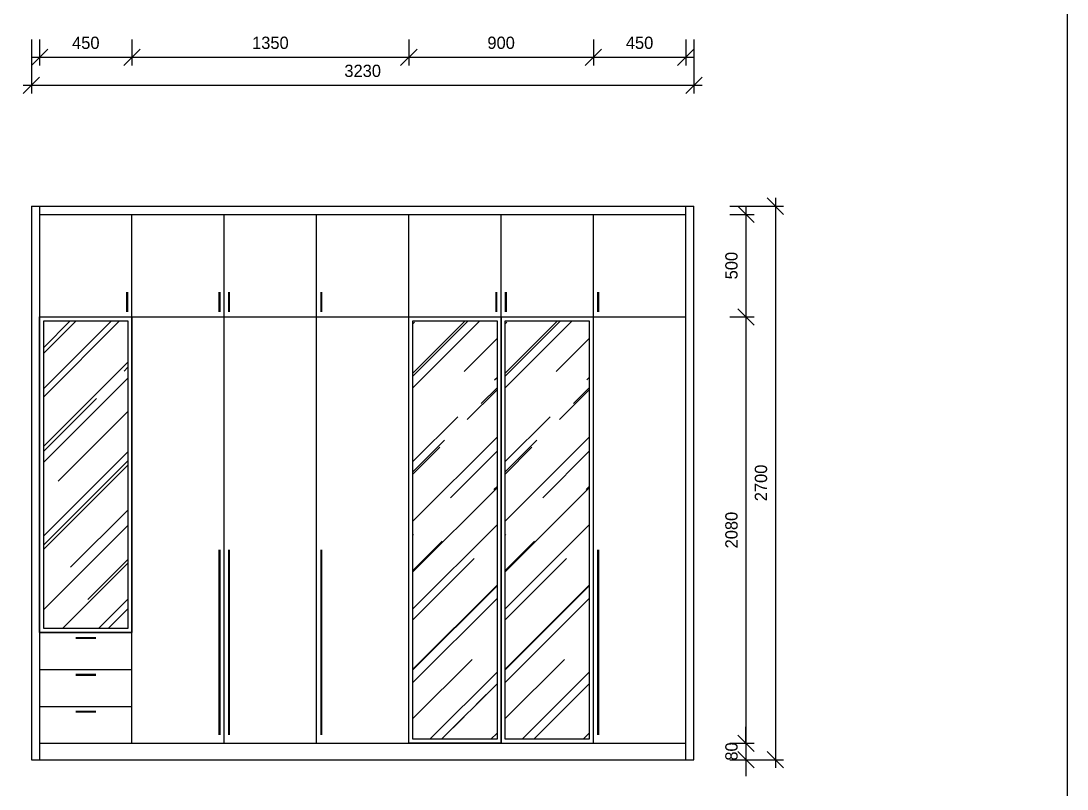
# Model space of a CAD drawing. Header units: millimetres. Extents: x 24776 to 57176, y -19492 to 15017.
# Drawn here: x 52075 to 57176, y 5332 to 9079 of the extents above; entities that cross this region are included whole.
import ezdxf

# ---------------------------------------------------------------- set-up
doc = ezdxf.new("R2010")
doc.units = ezdxf.units.MM
doc.header["$PDMODE"] = 3
doc.styles.add('RomanS', font='')
doc.styles.get('RomanS').set_extended_font_data('YouYuan')
doc.dimstyles.new('SC40', dxfattribs={"dimtxt": 60, "dimasz": 80, "dimexe": 40, "dimexo": 40, "dimgap": 40, "dimtad": 1, "dimdec": 0, "dimzin": 0, "dimdsep": 46, "dimtxsty": 'RomanS', "dimblk": 'OBLIQUE', "dimcen": 0, "dimdle": 40, "dimclrd": 9, "dimclre": 9, "dimclrt": 4, "dimadec": 0, "dimazin": 0, "dimtfac": 1, "dimtdec": 0, "dimtix": 1, "dimtmove": 2, "dimatfit": 1, "dimldrblk": 'DOT', "dimfxl": 1, "dimtolj": 1, "dimtzin": 0, "dimlwd": -1, "dimlwe": -1, "dimarcsym": 0})

# ---------------------------------------------------------------- blocks, each defined once
blk = doc.blocks.new('_Oblique')
at = {"color": 0, "linetype": 'ByBlock', "lineweight": -2}
blk.add_line((-0.5, -0.5), (0.5, 0.5), dxfattribs=at)
blk = doc.blocks.new('*D158')
at = {"color": 9, "transparency": 16777216}
for p, q in [((55754, 8215.7), (55754, 5435.7)), ((55531.7, 8175.7), (55794, 8175.7)), ((55531.7, 5475.7), (55794, 5475.7))]:
    blk.add_line(p, q, dxfattribs=at)
at = {"layer": 'Defpoints', "color": 0, "transparency": 16777216}
for p in [(55491.7, 8175.7), (55491.7, 5475.7), (55754, 5475.7)]:
    blk.add_point(p, dxfattribs=at)
at = {"color": 9, "transparency": 16777216, "xscale": 80, "yscale": 80, "zscale": 80}
for p, rotation in [((55754, 8175.7), 90), ((55754, 5475.7), 270)]:
    blk.add_blockref('_Oblique', p, dxfattribs=dict(at, rotation=rotation))
at = {"color": 4, "transparency": 16777216, "insert": (55684, 6825.7), "char_height": 60, "attachment_point": 5, "rotation": 90, "style": 'RomanS'}
blk.add_mtext('\\A1;2700', dxfattribs=at)
blk = doc.blocks.new('_Dot')
at = {"color": 0, "linetype": 'ByBlock', "lineweight": -2}
blk.add_line((-0.5, 0), (-1, 0), dxfattribs=at)
at = {"color": 0, "linetype": 'ByBlock', "const_width": 0.5}
blk.add_lwpolyline([(-0.25, 0, 1), (0.25, 0, 1)], format="xyb", close=True, dxfattribs=at)
blk = doc.blocks.new('*D159')
at = {"color": 9, "transparency": 16777216}
for p, q in [((55610.2, 8175.7), (55610.2, 7595.7)), ((55531.7, 8135.7), (55650.2, 8135.7)), ((55531.7, 7635.7), (55650.2, 7635.7))]:
    blk.add_line(p, q, dxfattribs=at)
at = {"layer": 'Defpoints', "color": 0, "transparency": 16777216}
for p in [(55491.7, 8135.7), (55491.7, 7635.7), (55610.2, 7635.7)]:
    blk.add_point(p, dxfattribs=at)
at = {"color": 9, "transparency": 16777216, "xscale": 80, "yscale": 80, "zscale": 80}
for p, rotation in [((55610.2, 8135.7), 90), ((55610.2, 7635.7), 270)]:
    blk.add_blockref('_Oblique', p, dxfattribs=dict(at, rotation=rotation))
at = {"color": 4, "transparency": 16777216, "insert": (55540.2, 7885.7), "char_height": 60, "attachment_point": 5, "rotation": 90, "style": 'RomanS'}
blk.add_mtext('\\A1;500', dxfattribs=at)
blk = doc.blocks.new('*D160')
at = {"color": 9, "transparency": 16777216}
for p, q in [((55610.2, 7675.7), (55610.2, 5515.7)), ((55531.7, 7635.7), (55650.2, 7635.7)), ((55531.7, 5555.7), (55650.2, 5555.7))]:
    blk.add_line(p, q, dxfattribs=at)
at = {"layer": 'Defpoints', "color": 0, "transparency": 16777216}
for p in [(55491.7, 7635.7), (55491.7, 5555.7), (55610.2, 5555.7)]:
    blk.add_point(p, dxfattribs=at)
at = {"color": 9, "transparency": 16777216, "xscale": 80, "yscale": 80, "zscale": 80}
for p, rotation in [((55610.2, 7635.7), 90), ((55610.2, 5555.7), 270)]:
    blk.add_blockref('_Oblique', p, dxfattribs=dict(at, rotation=rotation))
at = {"color": 4, "transparency": 16777216, "insert": (55540.2, 6595.7), "char_height": 60, "attachment_point": 5, "rotation": 90, "style": 'RomanS'}
blk.add_mtext('\\A1;2080', dxfattribs=at)
blk = doc.blocks.new('*D161')
at = {"color": 9, "transparency": 16777216}
for p, q in [((55610.2, 5555.7), (55610.2, 5635.7)), ((55531.7, 5555.7), (55650.2, 5555.7)), ((55610.2, 5555.7), (55610.2, 5475.7)), ((55531.7, 5475.7), (55650.2, 5475.7)), ((55610.2, 5475.7), (55610.2, 5395.7))]:
    blk.add_line(p, q, dxfattribs=at)
at = {"layer": 'Defpoints', "color": 0, "transparency": 16777216}
for p in [(55491.7, 5555.7), (55491.7, 5475.7), (55610.2, 5475.7)]:
    blk.add_point(p, dxfattribs=at)
at = {"color": 9, "transparency": 16777216, "xscale": 80, "yscale": 80, "zscale": 80}
for p, rotation in [((55610.2, 5555.7), 270), ((55610.2, 5475.7), 90)]:
    blk.add_blockref('_Oblique', p, dxfattribs=dict(at, rotation=rotation))
at = {"color": 4, "transparency": 16777216, "insert": (55540.2, 5515.7), "char_height": 60, "attachment_point": 5, "rotation": 90, "style": 'RomanS'}
blk.add_mtext('\\A1;80', dxfattribs=at)
blk = doc.blocks.new('*D163')
at = {"color": 9, "transparency": 16777216}
for p, q in [((52126.8, 8989), (52126.8, 8725.3)), ((55356.8, 8989), (55356.8, 8725.3)), ((52086.8, 8765.3), (55396.8, 8765.3))]:
    blk.add_line(p, q, dxfattribs=at)
at = {"layer": 'Defpoints', "color": 0, "transparency": 16777216}
for p in [(52126.8, 9029), (55356.8, 9029), (55356.8, 8765.3)]:
    blk.add_point(p, dxfattribs=at)
at = {"color": 9, "transparency": 16777216, "xscale": 80, "yscale": 80, "zscale": 80, "rotation": 180}
blk.add_blockref('_Oblique', (52126.8, 8765.3), dxfattribs=at)
at = {"color": 9, "transparency": 16777216, "xscale": 80, "yscale": 80, "zscale": 80}
blk.add_blockref('_Oblique', (55356.8, 8765.3), dxfattribs=at)
at = {"color": 4, "transparency": 16777216, "insert": (53741.8, 8835.3), "char_height": 60, "attachment_point": 5, "style": 'RomanS'}
blk.add_mtext('\\A1;3230', dxfattribs=at)
blk = doc.blocks.new('*D164')
at = {"color": 9, "transparency": 16777216}
for p, q in [((52166.8, 8989), (52166.8, 8862.1)), ((52616.8, 8989), (52616.8, 8862.1)), ((52126.8, 8902.1), (52656.8, 8902.1))]:
    blk.add_line(p, q, dxfattribs=at)
at = {"layer": 'Defpoints', "color": 0, "transparency": 16777216}
for p in [(52166.8, 9029), (52616.8, 9029), (52616.8, 8902.1)]:
    blk.add_point(p, dxfattribs=at)
at = {"color": 9, "transparency": 16777216, "xscale": 80, "yscale": 80, "zscale": 80, "rotation": 180}
blk.add_blockref('_Oblique', (52166.8, 8902.1), dxfattribs=at)
at = {"color": 9, "transparency": 16777216, "xscale": 80, "yscale": 80, "zscale": 80}
blk.add_blockref('_Oblique', (52616.8, 8902.1), dxfattribs=at)
at = {"color": 4, "transparency": 16777216, "insert": (52391.8, 8972.1), "char_height": 60, "attachment_point": 5, "style": 'RomanS'}
blk.add_mtext('\\A1;450', dxfattribs=at)
blk = doc.blocks.new('*D165')
at = {"color": 9, "transparency": 16777216}
for p, q in [((52616.8, 8989), (52616.8, 8862.1)), ((53966.8, 8989), (53966.8, 8862.1)), ((52576.8, 8902.1), (54006.8, 8902.1))]:
    blk.add_line(p, q, dxfattribs=at)
at = {"layer": 'Defpoints', "color": 0, "transparency": 16777216}
for p in [(52616.8, 9029), (53966.8, 9029), (53966.8, 8902.1)]:
    blk.add_point(p, dxfattribs=at)
at = {"color": 9, "transparency": 16777216, "xscale": 80, "yscale": 80, "zscale": 80, "rotation": 180}
blk.add_blockref('_Oblique', (52616.8, 8902.1), dxfattribs=at)
at = {"color": 9, "transparency": 16777216, "xscale": 80, "yscale": 80, "zscale": 80}
blk.add_blockref('_Oblique', (53966.8, 8902.1), dxfattribs=at)
at = {"color": 4, "transparency": 16777216, "insert": (53291.8, 8972.1), "char_height": 60, "attachment_point": 5, "style": 'RomanS'}
blk.add_mtext('\\A1;1350', dxfattribs=at)
blk = doc.blocks.new('*D166')
at = {"color": 9, "transparency": 16777216}
for p, q in [((53966.8, 8989), (53966.8, 8862.1)), ((54866.8, 8989), (54866.8, 8862.1)), ((53926.8, 8902.1), (54906.8, 8902.1))]:
    blk.add_line(p, q, dxfattribs=at)
at = {"layer": 'Defpoints', "color": 0, "transparency": 16777216}
for p in [(53966.8, 9029), (54866.8, 9029), (54866.8, 8902.1)]:
    blk.add_point(p, dxfattribs=at)
at = {"color": 9, "transparency": 16777216, "xscale": 80, "yscale": 80, "zscale": 80, "rotation": 180}
blk.add_blockref('_Oblique', (53966.8, 8902.1), dxfattribs=at)
at = {"color": 9, "transparency": 16777216, "xscale": 80, "yscale": 80, "zscale": 80}
blk.add_blockref('_Oblique', (54866.8, 8902.1), dxfattribs=at)
at = {"color": 4, "transparency": 16777216, "insert": (54416.8, 8972.1), "char_height": 60, "attachment_point": 5, "style": 'RomanS'}
blk.add_mtext('\\A1;900', dxfattribs=at)
blk = doc.blocks.new('*D167')
at = {"color": 9, "transparency": 16777216}
for p, q in [((54866.8, 8989), (54866.8, 8862.1)), ((55316.8, 8989), (55316.8, 8862.1)), ((54826.8, 8902.1), (55356.8, 8902.1))]:
    blk.add_line(p, q, dxfattribs=at)
at = {"layer": 'Defpoints', "color": 0, "transparency": 16777216}
for p in [(54866.8, 9029), (55316.8, 9029), (55316.8, 8902.1)]:
    blk.add_point(p, dxfattribs=at)
at = {"color": 9, "transparency": 16777216, "xscale": 80, "yscale": 80, "zscale": 80, "rotation": 180}
blk.add_blockref('_Oblique', (54866.8, 8902.1), dxfattribs=at)
at = {"color": 9, "transparency": 16777216, "xscale": 80, "yscale": 80, "zscale": 80}
blk.add_blockref('_Oblique', (55316.8, 8902.1), dxfattribs=at)
at = {"color": 4, "transparency": 16777216, "insert": (55091.8, 8972.1), "char_height": 60, "attachment_point": 5, "style": 'RomanS'}
blk.add_mtext('\\A1;450', dxfattribs=at)

msp = doc.modelspace()

# ---------------------------------------------------------------- hatches: boundary and pattern name
h = msp.add_hatch()
h.set_pattern_fill('AR-RROOF', color=250, scale=10, angle=45)
h.paths.add_polyline_path([(52596.8, 7615.7), (52186.8, 7615.7), (52186.8, 6115.7), (52596.8, 6115.7)])
h = msp.add_hatch()
h.set_pattern_fill('AR-RROOF', color=250, scale=10, angle=45)
h.paths.add_polyline_path([(54396.8, 7615.7), (53986.8, 7615.7), (53986.8, 5575.7), (54396.8, 5575.7)])
h = msp.add_hatch()
h.set_pattern_fill('AR-RROOF', color=250, scale=10, angle=45)
h.set_pattern_definition([(45, (450, 0), (215.5261, 574.7364), [3810, -508, 1270, -254]), (45, (599.07, 328.68), (-418.48, 59.2697), [762, -83.82, 1524, -190.5]), (45, (387.14, 242.47), (813.6112, 1054.28207), [2032, -355.6, 1016, -254])])
h.paths.add_polyline_path([(54846.8, 7615.7), (54436.8, 7615.7), (54436.8, 5575.7), (54846.8, 5575.7)])

# ---------------------------------------------------------------- linework, layer by layer
at = {"color": 255}
for p, q in [((52126.8, 8175.7), (55356.8, 8175.7)), ((52126.8, 8175.7), (52126.8, 5475.7)), ((52166.8, 8175.7), (52166.8, 5475.7)), ((55316.8, 5475.7), (55316.8, 8175.7)), ((55356.8, 5475.7), (55356.8, 8175.7)), ((52166.8, 8135.7), (55316.8, 8135.7)), ((52616.8, 5555.7), (52616.8, 8135.7)), ((53066.8, 5555.7), (53066.8, 8135.7)), ((53516.8, 5555.7), (53516.8, 8135.7)), ((53966.8, 5555.7), (53966.8, 8135.7)), ((54416.8, 5555.7), (54416.8, 8135.7)), ((54866.8, 5555.7), (54866.8, 8135.7)), ((52166.8, 7635.7), (55316.8, 7635.7)), ((52166.8, 6095.7), (52616.8, 6095.7)), ((52166.8, 5915.7), (52616.8, 5915.7)), ((52166.8, 5735.7), (52616.8, 5735.7)), ((52166.8, 5555.7), (55316.8, 5555.7)), ((52126.8, 5475.7), (55356.8, 5475.7))]:
    msp.add_line(p, q, dxfattribs=at)
at = {"color": 250}
msp.add_lwpolyline([(50696.3, 12844.3), (57176.3, 12844.3), (57176.3, 4589.1), (50696.3, 4589.1)], close=True, dxfattribs=at)
at = {"color": 255, "const_width": 10}
for points in [[(52593.6, 7757.6), (52593.6, 7659.1)], [(53043.6, 7757.6), (53043.6, 7659.1)], [(53089.9, 7757.6), (53089.9, 7659.1)], [(53539.9, 7757.6), (53539.9, 7659.1)], [(54393.6, 7757.6), (54393.6, 7659.1)], [(54439.9, 7757.6), (54439.9, 7659.1)], [(54889.9, 7757.6), (54889.9, 7659.1)], [(53043.6, 6500.9), (53043.6, 5596.1)], [(53089.9, 6500.9), (53089.9, 5596.1)], [(53539.9, 6500.9), (53539.9, 5596.1)], [(54889.9, 6500.9), (54889.9, 5596.1)], [(52342.6, 6069.8), (52440.9, 6069.8)], [(52342.6, 5889.8), (52440.9, 5889.8)], [(52342.6, 5709.8), (52440.9, 5709.8)]]:
    msp.add_lwpolyline(points, dxfattribs=at)
at = {"color": 255}
for points in [[(52166.8, 7635.7), (52616.8, 7635.7), (52616.8, 6095.7), (52166.8, 6095.7)], [(52186.8, 7615.7), (52596.8, 7615.7), (52596.8, 6115.7), (52186.8, 6115.7)], [(53966.8, 7635.7), (54416.8, 7635.7), (54416.8, 5555.7), (53966.8, 5555.7)], [(53986.8, 7615.7), (54396.8, 7615.7), (54396.8, 5575.7), (53986.8, 5575.7)], [(54436.8, 7615.7), (54846.8, 7615.7), (54846.8, 5575.7), (54436.8, 5575.7)]]:
    msp.add_lwpolyline(points, close=True, dxfattribs=at)

# ---------------------------------------------------------------- dimensions: what is measured, and where the dimension line sits
for base, p1, p2, picture, middle in [((55356.8, 8765.3), (52126.8, 9029), (55356.8, 9029), '*D163', (53741.8, 8835.3)), ((52616.8, 8902.1), (52166.8, 9029), (52616.8, 9029), '*D164', (52391.8, 8972.1)), ((53966.8, 8902.1), (52616.8, 9029), (53966.8, 9029), '*D165', (53291.8, 8972.1)), ((54866.8, 8902.1), (53966.8, 9029), (54866.8, 9029), '*D166', (54416.8, 8972.1)), ((55316.8, 8902.1), (54866.8, 9029), (55316.8, 9029), '*D167', (55091.8, 8972.1))]:
    dim = msp.add_linear_dim(base=base, p1=p1, p2=p2, dimstyle='SC40', dxfattribs=at)
    dim.commit()
    dim.dimension.update_dxf_attribs({"geometry": picture, "text_midpoint": middle})
for base, p1, p2, picture, middle in [((55754, 5475.7), (55491.7, 8175.7), (55491.7, 5475.7), '*D158', (55684, 6825.7)), ((55610.2, 7635.7), (55491.7, 8135.7), (55491.7, 7635.7), '*D159', (55540.2, 7885.7)), ((55610.2, 5555.7), (55491.7, 7635.7), (55491.7, 5555.7), '*D160', (55540.2, 6595.7)), ((55610.2, 5475.7), (55491.7, 5555.7), (55491.7, 5475.7), '*D161', (55540.2, 5515.7))]:
    dim = msp.add_linear_dim(base=base, p1=p1, p2=p2, angle=90, dimstyle='SC40', dxfattribs=at)
    dim.commit()
    dim.dimension.update_dxf_attribs({"geometry": picture, "text_midpoint": middle})

doc.saveas('drawing.dxf')
